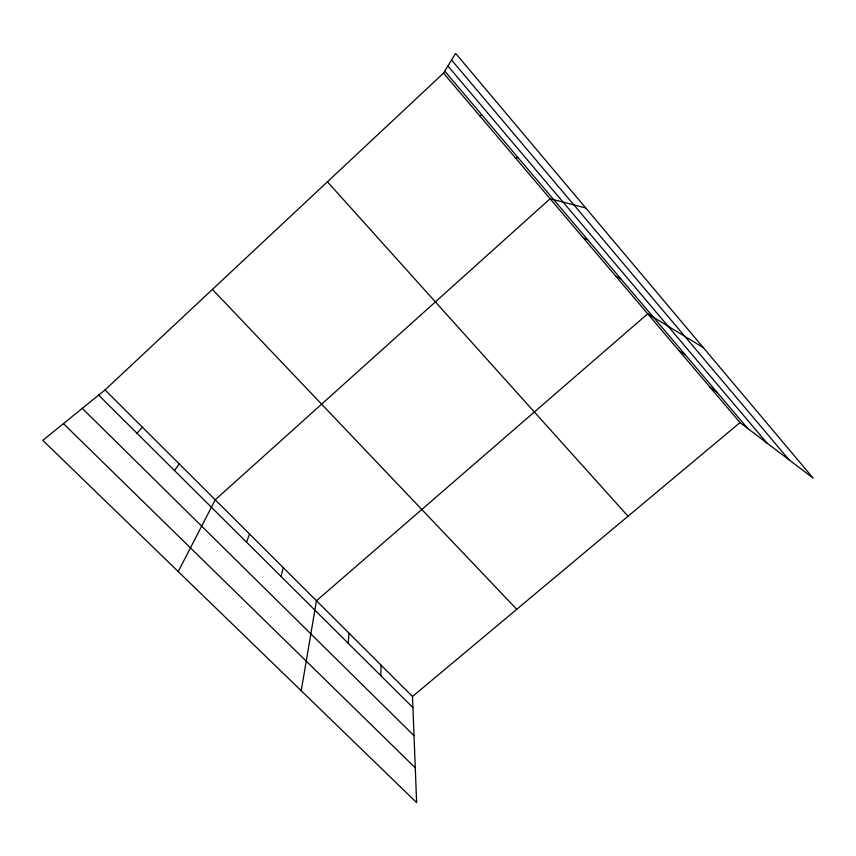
<?xml version="1.0" encoding="UTF-8"?>
<svg xmlns="http://www.w3.org/2000/svg" width="856" height="856" viewBox="0 0 856 856"><rect width="100%" height="100%" fill="white"/><g stroke="black" fill="none" stroke-linecap="round" stroke-linejoin="round"><path stroke-width="1.28" d="M380.824 675.673L381.038 665.133M348.146 643.188L349.034 633.226M301.216 690.76L316.463 600.752L647.714 313.788L703.332 347.654M281.014 576.452L283.325 567.699M246.528 542.158L249.578 534.058M178.241 571.583L215.231 499.808L550.108 198.763L585.75 207.976M443.515 73.145L455.638 53.414L813.2 478.172L740.023 422.564L443.515 73.145L105.031 389.929L42.8 440.348L416.626 802.586L412.496 696.495L105.031 389.929M174.528 470.586L179.193 463.866M136.939 433.222L142.46 427.251M412.496 696.495L740.023 422.564M479.756 115.86L481.832 114.875M515.28 157.729L518.158 157.729M583.257 237.829L587.633 239.659M615.785 276.167L620.846 278.842M679.043 350.714L685.421 354.994M709.806 386.966L716.793 391.995M63.43 423.624L415.267 767.811M82.283 408.355L414.015 735.689M98.622 395.119L412.924 707.591M212.427 289.414L516.746 609.301M327.431 181.793L628.037 516.221M447.902 65.998L766.869 442.969M444.745 71.144L747.598 428.321M451.583 60.016L789.029 459.811"/></g></svg>
